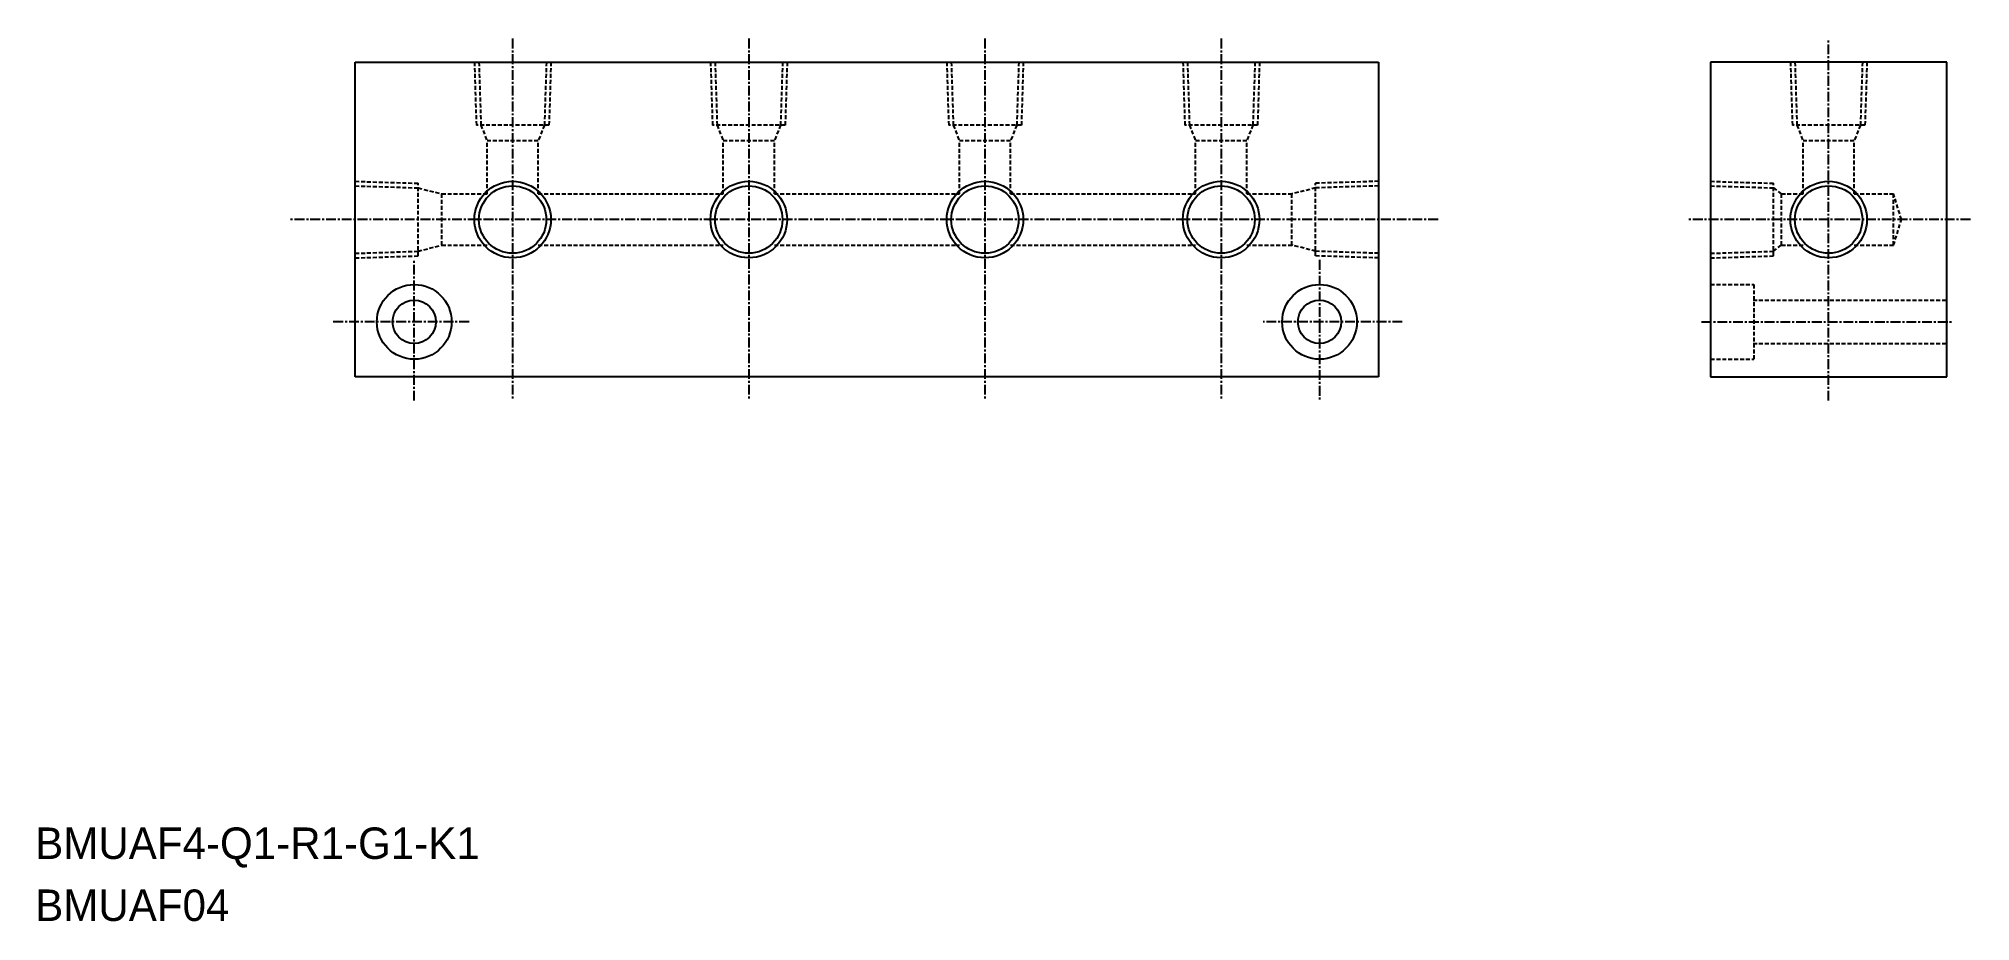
# Model space of a CAD drawing. Extents: x 1763 to 2008, y 11050 to 11162.
import ezdxf

# ---------------------------------------------------------------- set-up
doc = ezdxf.new("R2010")
doc.units = 0
doc.linetypes.add('CENTER', pattern=[2, 1.25, -0.25, 0.25, -0.25])
doc.linetypes.add('DASHED', pattern=[0.75, 0.5, -0.25])
doc.layers.get('0').update_dxf_attribs({"linetype": 'CONTINUOUS'})
doc.layers.add('CENTER', color=1, linetype='CENTER')

msp = doc.modelspace()

# ---------------------------------------------------------------- linework, layer by layer
at = {"color": 7, "linetype": 'CONTINUOUS'}
for p, q in [((1802.89, 11158.98), (1932.89, 11158.98)), ((1802.89, 11118.98), (1802.89, 11158.98)), ((1932.89, 11158.98), (1932.89, 11118.98)), ((2005.06, 11158.98), (1975.06, 11158.98)), ((1975.06, 11158.98), (1975.06, 11118.98)), ((2005.06, 11118.98), (2005.06, 11158.98)), ((1932.89, 11118.98), (1802.89, 11118.98)), ((1975.06, 11118.98), (2005.06, 11118.98))]:
    msp.add_line(p, q, dxfattribs=at)
at = {"color": 3, "linetype": 'DASHED'}
for p, q in [((1818.03, 11158.98), (1818.28, 11150.98)), ((1818.61, 11158.98), (1818.86, 11150.98)), ((1827.18, 11158.98), (1826.92, 11150.98)), ((1827.76, 11158.98), (1827.51, 11150.98)), ((1848.03, 11158.98), (1848.28, 11150.98)), ((1848.61, 11158.98), (1848.86, 11150.98)), ((1857.18, 11158.98), (1856.92, 11150.98)), ((1857.76, 11158.98), (1857.51, 11150.98)), ((1878.03, 11158.98), (1878.28, 11150.98)), ((1878.61, 11158.98), (1878.86, 11150.98)), ((1887.18, 11158.98), (1886.92, 11150.98)), ((1887.76, 11158.98), (1887.51, 11150.98)), ((1908.03, 11158.98), (1908.28, 11150.98)), ((1908.61, 11158.98), (1908.86, 11150.98)), ((1917.18, 11158.98), (1916.92, 11150.98)), ((1917.76, 11158.98), (1917.51, 11150.98)), ((1985.2, 11158.98), (1985.45, 11150.98)), ((1985.78, 11158.98), (1986.03, 11150.98)), ((1994.35, 11158.98), (1994.09, 11150.98)), ((1994.93, 11158.98), (1994.67, 11150.98)), ((1827.51, 11150.98), (1818.28, 11150.98)), ((1818.86, 11150.98), (1819.64, 11148.98)), ((1826.92, 11150.98), (1826.14, 11148.98)), ((1857.51, 11150.98), (1848.28, 11150.98)), ((1848.86, 11150.98), (1849.64, 11148.98)), ((1856.92, 11150.98), (1856.14, 11148.98)), ((1887.51, 11150.98), (1878.28, 11150.98)), ((1878.86, 11150.98), (1879.64, 11148.98)), ((1886.92, 11150.98), (1886.14, 11148.98)), ((1917.51, 11150.98), (1908.28, 11150.98)), ((1908.86, 11150.98), (1909.64, 11148.98)), ((1916.92, 11150.98), (1916.14, 11148.98)), ((1994.67, 11150.98), (1985.45, 11150.98)), ((1986.03, 11150.98), (1986.81, 11148.98)), ((1994.09, 11150.98), (1993.31, 11148.98)), ((1819.64, 11142.23), (1819.64, 11148.98)), ((1826.14, 11148.98), (1819.64, 11148.98)), ((1826.14, 11142.23), (1826.14, 11148.98)), ((1856.14, 11148.98), (1849.64, 11148.98)), ((1849.64, 11142.23), (1849.64, 11148.98)), ((1856.14, 11142.23), (1856.14, 11148.98)), ((1886.14, 11148.98), (1879.64, 11148.98)), ((1879.64, 11142.23), (1879.64, 11148.98)), ((1886.14, 11142.23), (1886.14, 11148.98)), ((1909.64, 11142.23), (1909.64, 11148.98)), ((1916.14, 11148.98), (1909.64, 11148.98)), ((1916.14, 11142.23), (1916.14, 11148.98)), ((1993.31, 11148.98), (1986.81, 11148.98)), ((1986.81, 11142.23), (1986.81, 11148.98)), ((1993.31, 11142.23), (1993.31, 11148.98)), ((1802.89, 11143.84), (1810.89, 11143.59)), ((1802.89, 11143.26), (1810.89, 11143.01)), ((1810.89, 11134.36), (1810.89, 11143.59)), ((1810.89, 11143.01), (1813.89, 11142.23)), ((1924.89, 11143.01), (1921.89, 11142.23)), ((1932.89, 11143.84), (1924.89, 11143.59)), ((1924.89, 11134.36), (1924.89, 11143.59)), ((1932.89, 11143.26), (1924.89, 11143.01)), ((1975.06, 11143.84), (1983.06, 11143.59)), ((1975.06, 11143.26), (1983.06, 11143.01)), ((1983.06, 11134.36), (1983.06, 11143.59)), ((1983.06, 11143.01), (1984.06, 11142.23)), ((1813.89, 11142.23), (1819.64, 11142.23)), ((1813.89, 11135.73), (1813.89, 11142.23)), ((1826.14, 11142.23), (1849.64, 11142.23)), ((1856.14, 11142.23), (1879.64, 11142.23)), ((1886.14, 11142.23), (1909.64, 11142.23)), ((1916.14, 11142.23), (1921.89, 11142.23)), ((1916.14, 11142.23), (1921.89, 11142.23)), ((1921.89, 11135.73), (1921.89, 11142.23)), ((1984.06, 11135.73), (1984.06, 11142.23)), ((1984.06, 11142.23), (1986.81, 11142.23)), ((1993.31, 11142.23), (1998.31, 11142.23)), ((1998.31, 11135.73), (1998.31, 11142.23)), ((1999.31, 11138.98), (1998.31, 11142.23)), ((1998.31, 11135.73), (1999.31, 11138.98)), ((1810.89, 11134.95), (1813.89, 11135.73)), ((1813.89, 11135.73), (1819.64, 11135.73)), ((1826.14, 11135.73), (1849.64, 11135.73)), ((1856.14, 11135.73), (1879.64, 11135.73)), ((1886.14, 11135.73), (1909.64, 11135.73)), ((1916.14, 11135.73), (1921.89, 11135.73)), ((1916.14, 11135.73), (1921.89, 11135.73)), ((1924.89, 11134.95), (1921.89, 11135.73)), ((1983.06, 11134.95), (1984.06, 11135.73)), ((1984.06, 11135.73), (1986.81, 11135.73)), ((1993.31, 11135.73), (1998.31, 11135.73)), ((1802.89, 11134.69), (1810.89, 11134.95)), ((1802.89, 11134.11), (1810.89, 11134.36)), ((1932.89, 11134.69), (1924.89, 11134.95)), ((1932.89, 11134.11), (1924.89, 11134.36)), ((1975.06, 11134.69), (1983.06, 11134.95)), ((1975.06, 11134.11), (1983.06, 11134.36)), ((1975.06, 11130.73), (1980.56, 11130.73)), ((1980.56, 11130.73), (1980.56, 11121.23)), ((1980.46, 11128.73), (2005.06, 11128.73)), ((1980.46, 11123.23), (2005.06, 11123.23)), ((1975.06, 11121.23), (1980.56, 11121.23))]:
    msp.add_line(p, q, dxfattribs=at)
for p, q in [((2005.06, 11138.98), (2005.06, 11138.98)), ((2005.06, 11128.98), (2005.06, 11128.98))]:
    msp.add_line(p, q)
at = {"color": 3, "linetype": 'CONTINUOUS'}
for centre in [(1822.89, 11138.98), (1852.89, 11138.98), (1882.89, 11138.98), (1912.89, 11138.98), (1990.06, 11138.98)]:
    msp.add_circle(centre, 4.86, dxfattribs=at)
at = {"color": 7, "linetype": 'CONTINUOUS'}
for centre, radius in [((1822.89, 11138.98), 4.28), ((1852.89, 11138.98), 4.28), ((1882.89, 11138.98), 4.28), ((1912.89, 11138.98), 4.28), ((1990.06, 11138.98), 4.28), ((1810.39, 11125.98), 4.75), ((1925.39, 11125.98), 4.75), ((1810.39, 11125.98), 2.75), ((1925.39, 11125.98), 2.75)]:
    msp.add_circle(centre, radius, dxfattribs=at)
at = {"layer": 'CENTER', "color": 1, "linetype": 'CENTER'}
for p, q in [((1822.89, 11161.98), (1822.89, 11115.98)), ((1852.89, 11161.98), (1852.89, 11115.98)), ((1882.89, 11161.98), (1882.89, 11115.98)), ((1912.89, 11161.98), (1912.89, 11115.98)), ((1990.06, 11115.98), (1990.06, 11161.98)), ((1940.44, 11138.98), (1794.55, 11138.98)), ((2008.06, 11138.98), (1972.06, 11138.98)), ((1810.39, 11115.98), (1810.39, 11133.85)), ((1925.39, 11133.85), (1925.39, 11115.98)), ((1817.36, 11125.98), (1799.89, 11125.98)), ((1935.89, 11125.98), (1918.24, 11125.98)), ((1973.93, 11125.98), (2005.82, 11125.98))]:
    msp.add_line(p, q, dxfattribs=at)

# ---------------------------------------------------------------- texts
at = {"color": 7, "linetype": 'CONTINUOUS'}
for s, p in [('BMUAF4-Q1-R1-G1-K1', (1762.24, 11057.72)), ('BMUAF04', (1762.24, 11049.84))]:
    msp.add_text(s, height=4, dxfattribs=at).set_placement(p)

doc.saveas('drawing.dxf')
